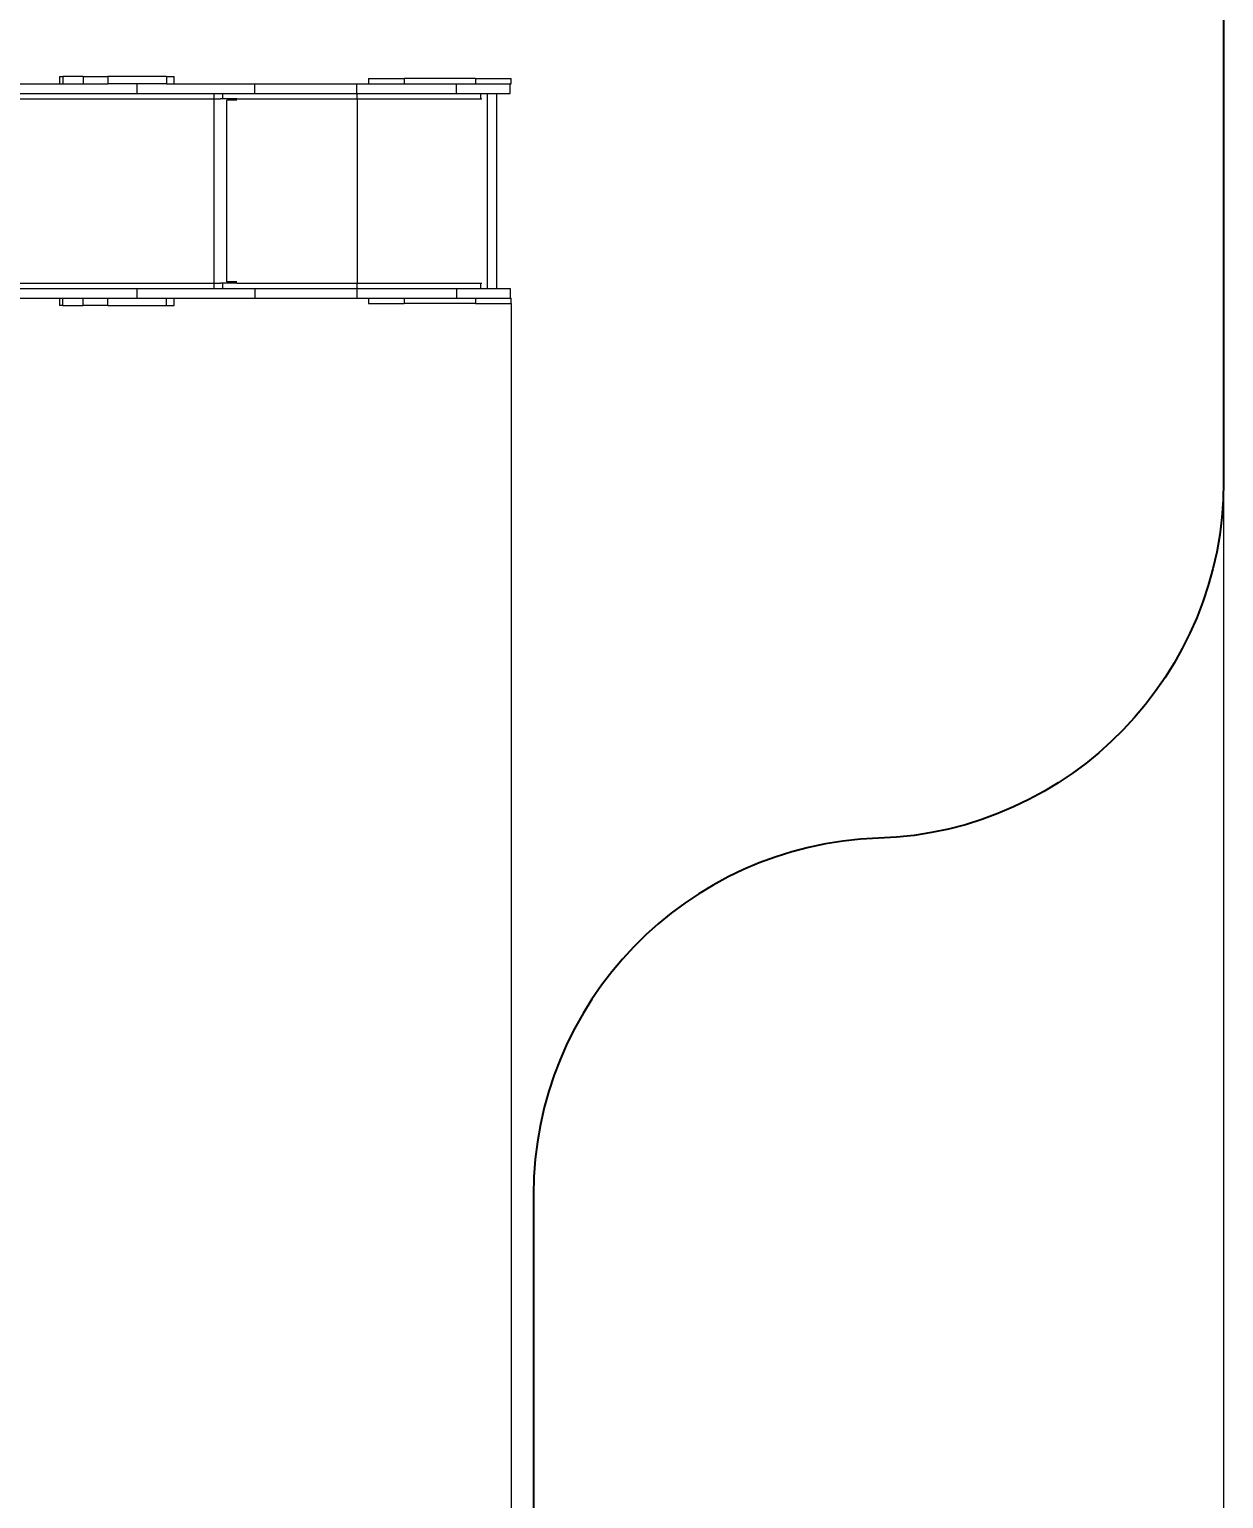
# Model space of a CAD drawing. Header units: millimetres. Extents: x -9609 to 9022, y -7175 to 8108.
# Drawn here: x 5674 to 9022, y -3256 to 862 of the extents above; entities that cross this region are included whole.
import ezdxf

# ---------------------------------------------------------------- set-up
doc = ezdxf.new("R2010")
doc.units = ezdxf.units.MM
for name, color, linetype in [('DiKom', 7, 'Continuous'), ('DIKOM_ОБЪЕКТ', 7, 'Continuous'), ('DIKOM_РАЗМЕР_ЗОНА', 7, 'Continuous'), ('DIKOM_РАЗМЕР_ОБЪЕКТА', 7, 'Continuous')]:
    doc.layers.add(name, color=color, linetype=linetype)
doc.styles.add('style1', font='arial.ttf', dxfattribs={"width": 0.8})
doc.dimstyles.new('1-50', dxfattribs={"dimtxt": 300, "dimasz": 200, "dimexe": 100, "dimexo": 0, "dimgap": 100, "dimtad": 1, "dimtxsty": 'style1', "dimcen": 200, "dimclrd": 7, "dimclre": 7, "dimclrt": 7, "dimadec": 1, "dimazin": 2, "dimtfac": 1, "dimtmove": 0, "dimatfit": 2, "dimfxl": 0, "dimlwd": 25, "dimlwe": 18, "dimarcsym": 0})

# ---------------------------------------------------------------- blocks, each defined once
blk = doc.blocks.new('*D11')
at = {"layer": 'Defpoints', "color": 0, "transparency": 16777216}
for p in [(-5802.9, 757.2), (7024.1, 94.2), (7024.1, -5959.7)]:
    blk.add_point(p, dxfattribs=at)
at = {"layer": 'DIKOM_РАЗМЕР_ОБЪЕКТА', "color": 7, "lineweight": 18, "transparency": 16777216}
for p, q in [((-5802.9, 757.2), (-5802.9, -6059.7)), ((7024.1, 94.2), (7024.1, -6059.7))]:
    blk.add_line(p, q, dxfattribs=at)
at = {"layer": 'DIKOM_РАЗМЕР_ОБЪЕКТА', "color": 7, "lineweight": 25, "transparency": 16777216}
blk.add_line((-5602.9, -5959.7), (6824.1, -5959.7), dxfattribs=at)
at = {"layer": 'DIKOM_РАЗМЕР_ОБЪЕКТА', "color": 7, "transparency": 16777216}
for points in [[(-5602.9, -5926.4), (-5602.9, -5993), (-5802.9, -5959.7)], [(6824.1, -5926.4), (6824.1, -5993), (7024.1, -5959.7)]]:
    blk.add_solid(points, dxfattribs=at)
at = {"layer": 'DIKOM_РАЗМЕР_ОБЪЕКТА', "color": 7, "transparency": 16777216, "insert": (822.9, -5706.5), "char_height": 300, "attachment_point": 5, "style": 'style1'}
blk.add_mtext('12800', dxfattribs=at)
blk = doc.blocks.new('*D12')
at = {"layer": 'Defpoints', "color": 0, "transparency": 16777216}
for p in [(9021.7, -405.8), (-7512.4, -2805.8), (9021.7, -7075)]:
    blk.add_point(p, dxfattribs=at)
at = {"layer": 'DIKOM_РАЗМЕР_ЗОНА', "color": 7, "lineweight": 18, "transparency": 16777216}
for p, q in [((9021.7, -405.8), (9021.7, -7175)), ((-7512.4, -2805.8), (-7512.4, -7175))]:
    blk.add_line(p, q, dxfattribs=at)
at = {"layer": 'DIKOM_РАЗМЕР_ЗОНА', "color": 7, "lineweight": 25, "transparency": 16777216}
blk.add_line((-7312.4, -7075), (8821.7, -7075), dxfattribs=at)
at = {"layer": 'DIKOM_РАЗМЕР_ЗОНА', "color": 7, "transparency": 16777216}
for points in [[(-7312.4, -7041.7), (-7312.4, -7108.4), (-7512.4, -7075)], [(8821.7, -7041.7), (8821.7, -7108.4), (9021.7, -7075)]]:
    blk.add_solid(points, dxfattribs=at)
at = {"layer": 'DIKOM_РАЗМЕР_ЗОНА', "color": 7, "transparency": 16777216, "insert": (938.2, -6821.9), "char_height": 300, "attachment_point": 5, "style": 'style1'}
blk.add_mtext('16500', dxfattribs=at)

msp = doc.modelspace()

# ---------------------------------------------------------------- linework, layer by layer
at = {"layer": 'DiKom', "color": 3}
msp.add_lwpolyline([(897.085, 8089.161, -0.41421356), (1897.085, 7089.161), (1897.085, 6593.212, 0.41421356), (2897.085, 5593.212), (4553.086, 5593.212, -0.41421356), (5553.086, 4593.212), (5553.086, 3224.212, 0.41421356), (6553.086, 2224.212), (8021.679, 2224.212, -0.41421356), (9021.679, 1224.212), (9021.679, -405.788, -0.40466541), (8054.382, -1405.253, 0.40466541), (7087.085, -2404.718), (7087.085, -3977.788, -0.41421356), (6087.085, -4977.788), (-1652.914, -4977.788, -0.23975614)], format="xyb", dxfattribs=at)
at = {"layer": 'DIKOM_ОБЪЕКТ', "color": 7, "linetype": 'Continuous', "lineweight": 15}
for p, q in [((3987.119, 709.212), (5893.839, 709.212)), ((5758.242, 730.212), (5758.242, 709.212)), ((5758.242, 730.212), (5767.264, 730.212)), ((5767.264, 730.212), (5767.264, 709.212)), ((5824.562, 730.212), (5767.264, 730.212)), ((5824.562, 730.212), (5824.562, 709.212)), ((5824.562, 730.212), (5894.19, 730.212)), ((5893.839, 709.212), (5894.19, 709.212)), ((5894.19, 730.212), (5894.19, 709.212)), ((6058.103, 730.212), (5894.19, 730.212)), ((6058.103, 709.212), (5894.19, 709.212)), ((5976.148, 682.212), (5976.148, 709.212)), ((6058.103, 730.212), (6058.103, 709.212)), ((6058.103, 730.212), (6079.454, 730.212)), ((6058.103, 709.212), (6058.627, 709.212)), ((6058.627, 709.212), (6305.623, 709.212)), ((6079.454, 709.212), (6079.454, 730.212)), ((6305.623, 682.212), (6305.623, 709.212)), ((6305.623, 709.212), (6592.114, 709.212)), ((6592.114, 682.212), (6592.114, 709.212)), ((6592.114, 709.212), (6871.682, 709.212)), ((6624.127, 724.212), (6624.127, 709.212)), ((6624.127, 724.212), (6724.129, 724.212)), ((6724.129, 724.212), (6724.129, 709.212)), ((6924.129, 724.212), (6724.129, 724.212)), ((6871.682, 682.212), (6871.682, 709.212)), ((6871.682, 709.212), (7021.679, 709.212)), ((6924.129, 724.212), (6924.129, 709.212)), ((6924.129, 724.212), (7024.127, 724.212)), ((7021.679, 709.212), (7024.127, 709.212)), ((7021.679, 682.212), (7021.679, 709.212)), ((7024.127, 709.212), (7024.127, 724.212)), ((3950.383, 682.212), (5976.148, 682.212)), ((4442.063, 667.212), (6191.031, 667.212)), ((5976.148, 682.212), (6305.623, 682.212)), ((6191.031, 682.212), (6191.031, 667.212)), ((6191.031, 667.212), (6210.043, 667.212)), ((6191.479, 667.212), (6191.479, 151.212)), ((6250.982, 667.212), (6210.043, 667.212)), ((6216.152, 667.212), (6216.152, 682.212)), ((6227.157, 154.212), (6227.157, 664.212)), ((6250.982, 664.212), (6227.157, 664.212)), ((6250.982, 664.212), (6250.982, 667.212)), ((6255.643, 667.212), (6250.982, 667.212)), ((6255.747, 664.212), (6250.982, 664.212)), ((6255.643, 667.212), (6592.109, 667.212)), ((6305.623, 682.212), (6592.114, 682.212)), ((6592.109, 682.212), (6592.109, 667.212)), ((6592.109, 667.212), (6938.209, 667.212)), ((6592.114, 682.212), (6871.682, 682.212)), ((6592.569, 667.212), (6592.569, 151.212)), ((6871.682, 682.212), (7021.679, 682.212)), ((6938.209, 682.212), (6938.209, 667.212)), ((6938.209, 667.212), (6942.376, 667.212)), ((6957.137, 682.212), (6957.137, 136.212)), ((6984.137, 136.212), (6984.137, 682.212)), ((3950.383, 136.212), (5976.148, 136.212)), ((4442.063, 151.212), (6191.031, 151.212)), ((5976.148, 109.212), (5976.148, 136.212)), ((5976.148, 136.212), (6305.623, 136.212)), ((6191.031, 151.212), (6191.031, 136.212)), ((6191.031, 151.212), (6210.043, 151.212)), ((6250.982, 151.212), (6210.043, 151.212)), ((6216.152, 136.212), (6216.152, 151.212)), ((6250.982, 154.212), (6227.157, 154.212)), ((6250.982, 154.212), (6250.982, 151.212)), ((6255.747, 154.212), (6250.982, 154.212)), ((6255.643, 151.212), (6250.982, 151.212)), ((6255.643, 151.212), (6592.109, 151.212)), ((6305.623, 136.212), (6305.623, 109.212)), ((6305.623, 136.212), (6592.114, 136.212)), ((6592.109, 151.212), (6592.109, 136.212)), ((6592.109, 151.212), (6938.209, 151.212)), ((6592.114, 136.212), (6592.114, 109.212)), ((6592.114, 136.212), (6871.682, 136.212)), ((6871.682, 136.212), (6871.682, 109.212)), ((6871.682, 136.212), (7021.679, 136.212)), ((6938.209, 151.212), (6938.209, 136.212)), ((6938.209, 151.212), (6942.376, 151.212)), ((7021.679, 136.212), (7021.679, 109.212)), ((3987.119, 109.212), (5893.841, 109.212)), ((5758.244, 109.212), (5758.244, 88.212)), ((5767.266, 88.212), (5758.244, 88.212)), ((5767.266, 88.212), (5767.266, 109.212)), ((5767.266, 88.212), (5824.564, 88.212)), ((5824.564, 88.212), (5824.564, 109.212)), ((5894.192, 88.212), (5824.564, 88.212)), ((5894.192, 109.212), (5893.841, 109.212)), ((5894.192, 88.212), (5894.192, 109.212)), ((5894.192, 109.212), (6058.105, 109.212)), ((5894.192, 88.212), (6058.105, 88.212)), ((6058.105, 88.212), (6058.105, 109.212)), ((6058.105, 109.212), (6305.623, 109.212)), ((6058.105, 88.212), (6079.456, 88.212)), ((6079.456, 88.212), (6079.456, 109.212)), ((6305.623, 109.212), (6592.114, 109.212)), ((6592.114, 109.212), (6871.682, 109.212)), ((6624.127, 109.212), (6624.127, 94.212)), ((6624.127, 94.212), (6724.129, 94.212)), ((6724.129, 109.212), (6724.129, 94.212)), ((6924.129, 94.212), (6724.129, 94.212)), ((6871.682, 109.212), (7021.679, 109.212)), ((6924.129, 109.212), (6924.129, 94.212)), ((6924.129, 94.212), (7024.127, 94.212)), ((7021.679, 109.212), (7024.127, 109.212)), ((7024.127, 94.212), (7024.127, 109.212))]:
    msp.add_line(p, q, dxfattribs=at)

# ---------------------------------------------------------------- dimensions: what is measured, and where the dimension line sits
at = {"layer": 'DIKOM_РАЗМЕР_ЗОНА'}
dim = msp.add_linear_dim(base=(9021.679, -7075.029), p1=(-7512.36, -2805.788), p2=(9021.679, -405.788), text='16500', dimstyle='1-50', dxfattribs=at)
dim.commit()
dim.dimension.update_dxf_attribs({"geometry": '*D12', "text_midpoint": (938.228, -7075.029), "dimtype": 160})
at = {"layer": 'DIKOM_РАЗМЕР_ОБЪЕКТА'}
dim = msp.add_linear_dim(base=(7024.127, -5959.715), p1=(-5802.915, 757.212), p2=(7024.127, 94.212), text='12800', dimstyle='1-50', dxfattribs=at)
dim.commit()
dim.dimension.update_dxf_attribs({"geometry": '*D11', "text_midpoint": (822.879, -5959.715), "dimtype": 160})

doc.saveas('drawing.dxf')
